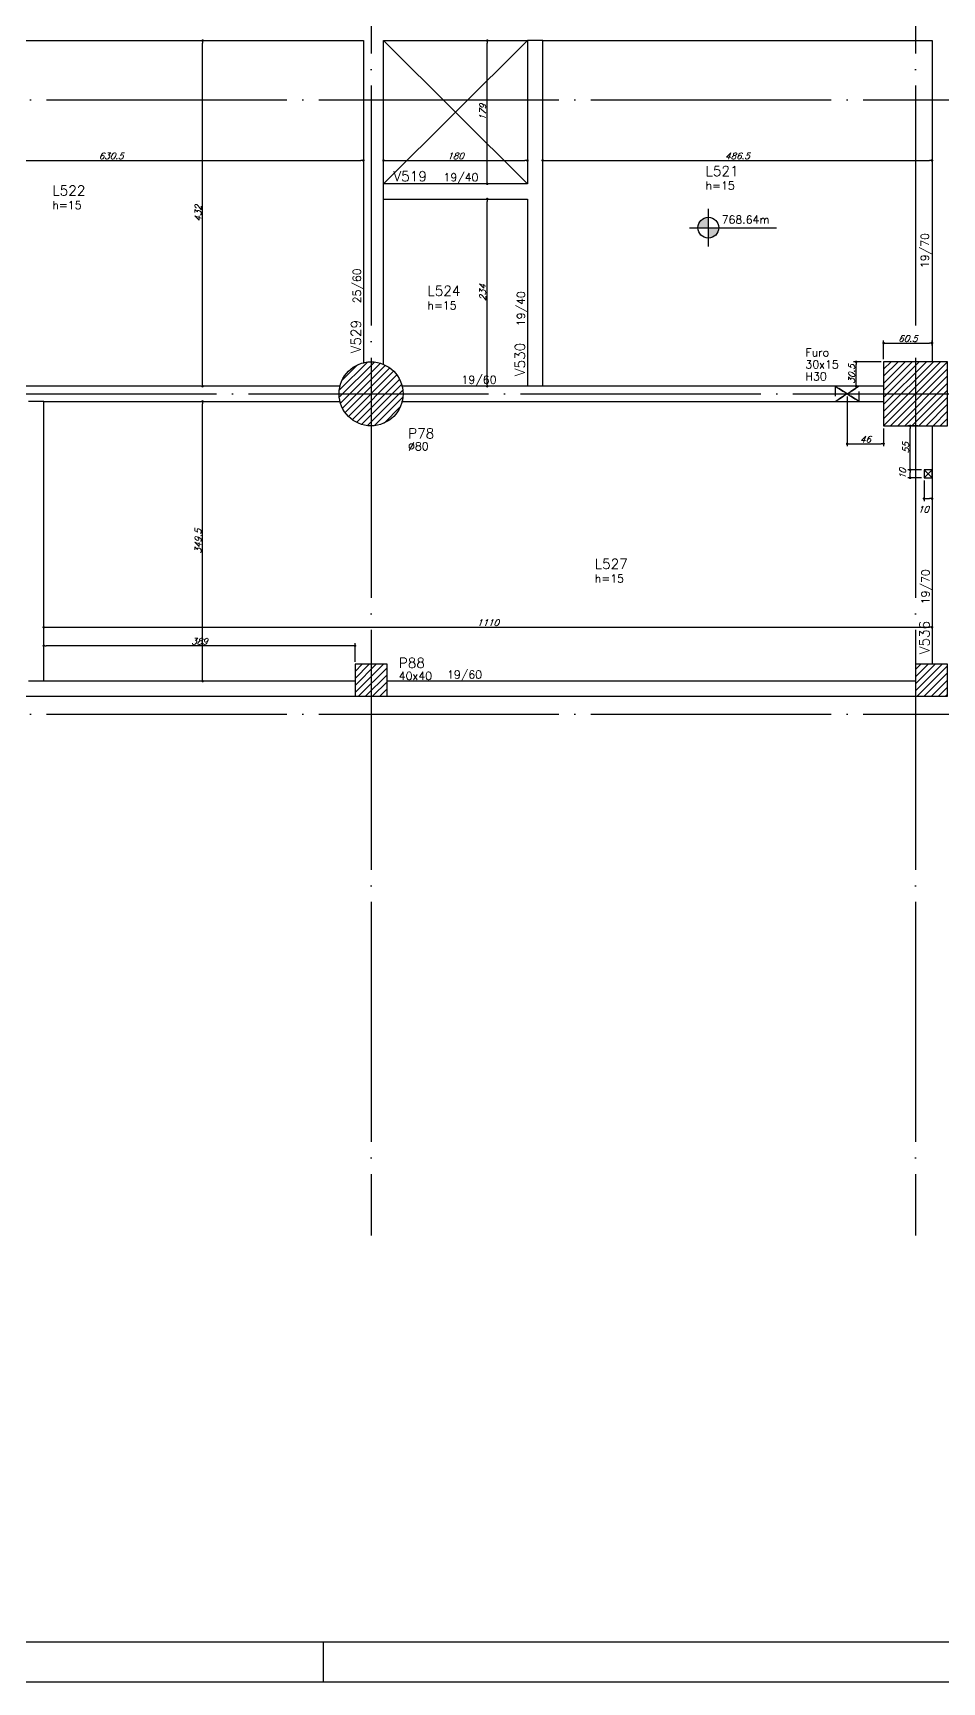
# Model space of a CAD drawing. Header units: millimetres. Extents: x -4245 to 5400, y -2094 to 2406.
# Drawn here: x -2362 to -1226, y -2094 to -34 of the extents above; entities that cross this region are included whole.
import ezdxf
from ezdxf.enums import TextEntityAlignment as Align

# ---------------------------------------------------------------- set-up
doc = ezdxf.new("R2010")
doc.units = ezdxf.units.MM
doc.header["$LTSCALE"] = 50
doc.linetypes.add('EIXO', pattern=[6.8, 6, -0.4, 0, -0.4])
doc.linetypes.add('HIDDEN', pattern=[0.375, 0.25, -0.125])
for name, color, linetype in [('F-COTAS', 106, 'Continuous'), ('F-COTAS-FUROS', 50, 'Continuous'), ('F-EIXO', 12, 'EIXO'), ('F-FURO-PAREDE', 2, 'HIDDEN'), ('F-FURO-PAREDE-TEXTOS', 2, 'Continuous'), ('F-LAJES-DIM', 2, 'Continuous'), ('F-LAJES-NOME', 4, 'Continuous'), ('F-MARGEM', 1, 'Continuous'), ('F-NÍVEL-PLANTA', 2, 'Continuous'), ('F-PILARES-DIM', 172, 'Continuous'), ('F-PILARES-HACH', 174, 'Continuous'), ('F-PILARES-NOME', 170, 'Continuous'), ('F-PILARES-S', 170, 'Continuous'), ('F-TEXTO', 6, 'Continuous'), ('F-VIGAS', 3, 'Continuous'), ('F-VIGAS-DIM', 2, 'Continuous'), ('F-VIGAS-NOME', 4, 'Continuous'), ('F-VÃO', 1, 'Continuous')]:
    doc.layers.add(name, color=color, linetype=linetype)
doc.styles.add('CP-TEXT-INCL', font='simplex.shx', dxfattribs={"oblique": 20})
doc.styles.add('MCP', font='simplex.shx')
doc.styles.add('ROMANS', font='simplex.shx')
doc.dimstyles.new('CP-COTAS-50', dxfattribs={"dimscale": 0.64, "dimtxt": 12.5, "dimasz": 5, "dimexe": 5, "dimexo": 5, "dimgap": 2.5, "dimtad": 1, "dimdec": 1, "dimdsep": 46, "dimtxsty": 'CP-TEXT-INCL', "dimblk1": 'DOT', "dimblk2": 'DOT', "dimsah": 1, "dimcen": 9, "dimclrd": 256, "dimclre": 256, "dimclrt": 256, "dimadec": 0, "dimazin": 0, "dimtfac": 1, "dimtdec": 1, "dimtmove": 2, "dimatfit": 3, "dimldrblk": 'DOT', "dimfxl": 0, "dimtolj": 1, "dimarcsym": 0})
pattern_1 = [(45, (0, 5000), (-4.4194174, 4.4194174), [])]

# ---------------------------------------------------------------- blocks, each defined once
blk = doc.blocks.new('A0-4L_900')
at = {"layer": 'F-MARGEM', "color": 2}
blk.add_line((44.9, 1), (44.9, 0), dxfattribs=at)
blk.add_lwpolyline([(0, 0), (0, 90), (192.9, 90), (192.9, 0)], close=True, dxfattribs=at)
at = {"layer": 'F-MARGEM', "color": 7}
blk.add_lwpolyline([(2.5, 89), (191.9, 89), (191.9, 1), (2.5, 1)], close=True, dxfattribs=at)
blk = doc.blocks.new('Nível - Planta')
at = {"layer": 'F-NÍVEL-PLANTA'}
h = blk.add_hatch(color=71, dxfattribs=at)
h.paths.add_polyline_path([(0, 0), (0, 0.26, 0.414214), (-0.26, 0)])
h.paths.add_polyline_path([(0.26, 0), (0, 0), (0, -0.26, 0.414214)])
for p, q in [((0, -0.469), (0, 0.469)), ((-0.469, 0), (1.704, 0))]:
    blk.add_line(p, q, dxfattribs=at)
blk.add_circle((0, 0), 0.26, dxfattribs=at)
at = {"layer": 'F-TEXTO', "color": 3, "style": 'MCP'}
blk.add_attdef('NÍVEL', (0.333, 0.102), '', height=0.2, dxfattribs=at)
blk = doc.blocks.new('*U23')
at = {"layer": 'F-EIXO'}
blk.add_line((0, 0), (7397, 0), dxfattribs=at)
at = {"layer": 'F-TEXTO', "style": 'ROMANS'}
blk.add_attdef('EIXO', text='', height=17.5, dxfattribs=at).set_placement((-28.2072, 0), align=Align.MIDDLE_CENTER)
blk = doc.blocks.new('*U29')
at = {"layer": 'F-EIXO'}
blk.add_line((0, 0), (7484.954, 0), dxfattribs=at)
at = {"layer": 'F-TEXTO', "style": 'ROMANS'}
blk.add_attdef('EIXO', text='', height=17.5, dxfattribs=at).set_placement((-28.2072, 0), align=Align.MIDDLE_CENTER)
blk = doc.blocks.new('*U32')
at = {"layer": 'F-EIXO'}
blk.add_line((0, 0), (0, -3477.9), dxfattribs=at)
at = {"layer": 'F-TEXTO', "style": 'ROMANS'}
blk.add_attdef('EIXO', text='', height=17.5, rotation=360, dxfattribs=at).set_placement((0, 28.2), align=Align.MIDDLE_CENTER)
blk = doc.blocks.new('*U22')
at = {"layer": 'F-EIXO'}
blk.add_line((0, 0), (0, -3477.9), dxfattribs=at)
at = {"layer": 'F-TEXTO', "style": 'ROMANS'}
blk.add_attdef('EIXO', text='', height=17.5, rotation=360, dxfattribs=at).set_placement((0, 28.2), align=Align.MIDDLE_CENTER)
blk = doc.blocks.new('_DOT')
at = {"color": 0, "linetype": 'ByBlock'}
blk.add_line((-0.5, 0), (-1, 0), dxfattribs=at)
at = {"color": 0, "linetype": 'ByBlock', "const_width": 0.5}
blk.add_lwpolyline([(-0.25, 0, 1), (0.25, 0, 1)], format="xyb", close=True, dxfattribs=at)
blk = doc.blocks.new('*D66')
at = {"layer": 'DEFPOINTS', "color": 0, "linetype": 'Continuous', "transparency": 16777216}
for p in [(-2150.5, -494), (-2150.5, -494), (-2150.5, -843.5)]:
    blk.add_point(p, dxfattribs=at)
at = {"layer": 'F-COTAS', "linetype": 'Continuous', "lineweight": -2, "transparency": 16777216}
blk.add_line((-2150.5, -840.3), (-2150.5, -497.2), dxfattribs=at)
at = {"layer": 'F-COTAS', "linetype": 'Continuous', "lineweight": -2, "transparency": 16777216, "xscale": 3.2, "yscale": 3.2, "zscale": 3.2}
for p, rotation in [((-2150.5, -494), 90), ((-2150.5, -843.5), 270)]:
    blk.add_blockref('_DOT', p, dxfattribs=dict(at, rotation=rotation))
at = {"layer": 'F-COTAS', "linetype": 'Continuous', "transparency": 16777216, "insert": (-2156.1, -668.8), "char_height": 8, "attachment_point": 5, "rotation": 90, "style": 'CP-TEXT-INCL'}
blk.add_mtext('\\A1;349.5', dxfattribs=at)
blk = doc.blocks.new('*D67')
at = {"layer": 'DEFPOINTS', "color": 0, "linetype": 'Continuous', "transparency": 16777216}
for p in [(-2150.5, -43), (-2150.5, -43), (-2150.5, -475)]:
    blk.add_point(p, dxfattribs=at)
at = {"layer": 'F-COTAS', "linetype": 'Continuous', "lineweight": -2, "transparency": 16777216}
blk.add_line((-2150.5, -471.8), (-2150.5, -46.2), dxfattribs=at)
at = {"layer": 'F-COTAS', "linetype": 'Continuous', "lineweight": -2, "transparency": 16777216, "xscale": 3.2, "yscale": 3.2, "zscale": 3.2}
for p, rotation in [((-2150.5, -43), 90), ((-2150.5, -475), 270)]:
    blk.add_blockref('_DOT', p, dxfattribs=dict(at, rotation=rotation))
at = {"layer": 'F-COTAS', "linetype": 'Continuous', "transparency": 16777216, "insert": (-2156.1, -259), "char_height": 8, "attachment_point": 5, "rotation": 90, "style": 'CP-TEXT-INCL'}
blk.add_mtext('\\A1;432', dxfattribs=at)
blk = doc.blocks.new('*D74')
at = {"layer": 'DEFPOINTS', "color": 0, "linetype": 'Continuous', "transparency": 16777216}
for p in [(-1794.8, -241), (-1794.8, -241), (-1794.8, -475)]:
    blk.add_point(p, dxfattribs=at)
at = {"layer": 'F-COTAS', "linetype": 'Continuous', "lineweight": -2, "transparency": 16777216}
blk.add_line((-1794.8, -471.8), (-1794.8, -244.2), dxfattribs=at)
at = {"layer": 'F-COTAS', "linetype": 'Continuous', "lineweight": -2, "transparency": 16777216, "xscale": 3.2, "yscale": 3.2, "zscale": 3.2}
for p, rotation in [((-1794.8, -241), 90), ((-1794.8, -475), 270)]:
    blk.add_blockref('_DOT', p, dxfattribs=dict(at, rotation=rotation))
at = {"layer": 'F-COTAS', "linetype": 'Continuous', "transparency": 16777216, "insert": (-1800.4, -358), "char_height": 8, "attachment_point": 5, "rotation": 90, "style": 'CP-TEXT-INCL'}
blk.add_mtext('\\A1;234', dxfattribs=at)
blk = doc.blocks.new('*D75')
at = {"layer": 'DEFPOINTS', "color": 0, "linetype": 'Continuous', "transparency": 16777216}
for p in [(-1794.8, -43), (-1794.8, -43), (-1794.8, -222)]:
    blk.add_point(p, dxfattribs=at)
at = {"layer": 'F-COTAS', "linetype": 'Continuous', "lineweight": -2, "transparency": 16777216}
blk.add_line((-1794.8, -218.8), (-1794.8, -46.2), dxfattribs=at)
at = {"layer": 'F-COTAS', "linetype": 'Continuous', "lineweight": -2, "transparency": 16777216, "xscale": 3.2, "yscale": 3.2, "zscale": 3.2}
for p, rotation in [((-1794.8, -43), 90), ((-1794.8, -222), 270)]:
    blk.add_blockref('_DOT', p, dxfattribs=dict(at, rotation=rotation))
at = {"layer": 'F-COTAS', "linetype": 'Continuous', "transparency": 16777216, "insert": (-1800.4, -132.5), "char_height": 8, "attachment_point": 5, "rotation": 90, "style": 'CP-TEXT-INCL'}
blk.add_mtext('\\A1;179', dxfattribs=at)
blk = doc.blocks.new('*D105')
at = {"layer": 'DEFPOINTS', "color": 0, "linetype": 'Continuous', "transparency": 16777216}
for p in [(-2349, -776.2), (-1239, -776.2), (-1239, -776.2)]:
    blk.add_point(p, dxfattribs=at)
at = {"layer": 'F-COTAS', "linetype": 'Continuous', "lineweight": -2, "transparency": 16777216}
blk.add_line((-2345.8, -776.2), (-1242.2, -776.2), dxfattribs=at)
at = {"layer": 'F-COTAS', "linetype": 'Continuous', "lineweight": -2, "transparency": 16777216, "xscale": 3.2, "yscale": 3.2, "zscale": 3.2, "rotation": 180}
blk.add_blockref('_DOT', (-2349, -776.2), dxfattribs=at)
at = {"layer": 'F-COTAS', "linetype": 'Continuous', "lineweight": -2, "transparency": 16777216, "xscale": 3.2, "yscale": 3.2, "zscale": 3.2}
blk.add_blockref('_DOT', (-1239, -776.2), dxfattribs=at)
at = {"layer": 'F-COTAS', "linetype": 'Continuous', "transparency": 16777216, "insert": (-1794, -770.6), "char_height": 8, "attachment_point": 5, "style": 'CP-TEXT-INCL'}
blk.add_mtext('\\A1;1110', dxfattribs=at)
blk = doc.blocks.new('*D108')
at = {"layer": 'DEFPOINTS', "color": 0, "linetype": 'Continuous', "transparency": 16777216}
for p in [(-2580, -192.8), (-1949.5, -192.8), (-1949.5, -192.8)]:
    blk.add_point(p, dxfattribs=at)
at = {"layer": 'F-COTAS', "linetype": 'Continuous', "lineweight": -2, "transparency": 16777216}
blk.add_line((-2576.8, -192.8), (-1952.7, -192.8), dxfattribs=at)
at = {"layer": 'F-COTAS', "linetype": 'Continuous', "lineweight": -2, "transparency": 16777216, "xscale": 3.2, "yscale": 3.2, "zscale": 3.2, "rotation": 180}
blk.add_blockref('_DOT', (-2580, -192.8), dxfattribs=at)
at = {"layer": 'F-COTAS', "linetype": 'Continuous', "lineweight": -2, "transparency": 16777216, "xscale": 3.2, "yscale": 3.2, "zscale": 3.2}
blk.add_blockref('_DOT', (-1949.5, -192.8), dxfattribs=at)
at = {"layer": 'F-COTAS', "linetype": 'Continuous', "transparency": 16777216, "insert": (-2264.8, -187.2), "char_height": 8, "attachment_point": 5, "style": 'CP-TEXT-INCL'}
blk.add_mtext('\\A1;630.5', dxfattribs=at)
blk = doc.blocks.new('*D109')
at = {"layer": 'DEFPOINTS', "color": 0, "linetype": 'Continuous', "transparency": 16777216}
for p in [(-1924.5, -192.8), (-1744.5, -192.8), (-1744.5, -192.8)]:
    blk.add_point(p, dxfattribs=at)
at = {"layer": 'F-COTAS', "linetype": 'Continuous', "lineweight": -2, "transparency": 16777216}
blk.add_line((-1921.3, -192.8), (-1747.7, -192.8), dxfattribs=at)
at = {"layer": 'F-COTAS', "linetype": 'Continuous', "lineweight": -2, "transparency": 16777216, "xscale": 3.2, "yscale": 3.2, "zscale": 3.2, "rotation": 180}
blk.add_blockref('_DOT', (-1924.5, -192.8), dxfattribs=at)
at = {"layer": 'F-COTAS', "linetype": 'Continuous', "lineweight": -2, "transparency": 16777216, "xscale": 3.2, "yscale": 3.2, "zscale": 3.2}
blk.add_blockref('_DOT', (-1744.5, -192.8), dxfattribs=at)
at = {"layer": 'F-COTAS', "linetype": 'Continuous', "transparency": 16777216, "insert": (-1834.5, -187.2), "char_height": 8, "attachment_point": 5, "style": 'CP-TEXT-INCL'}
blk.add_mtext('\\A1;180', dxfattribs=at)
blk = doc.blocks.new('*D110')
at = {"layer": 'DEFPOINTS', "color": 0, "linetype": 'Continuous', "transparency": 16777216}
for p in [(-1725.5, -192.8), (-1239, -192.8), (-1239, -192.8)]:
    blk.add_point(p, dxfattribs=at)
at = {"layer": 'F-COTAS', "linetype": 'Continuous', "lineweight": -2, "transparency": 16777216}
blk.add_line((-1722.3, -192.8), (-1242.2, -192.8), dxfattribs=at)
at = {"layer": 'F-COTAS', "linetype": 'Continuous', "lineweight": -2, "transparency": 16777216, "xscale": 3.2, "yscale": 3.2, "zscale": 3.2, "rotation": 180}
blk.add_blockref('_DOT', (-1725.5, -192.8), dxfattribs=at)
at = {"layer": 'F-COTAS', "linetype": 'Continuous', "lineweight": -2, "transparency": 16777216, "xscale": 3.2, "yscale": 3.2, "zscale": 3.2}
blk.add_blockref('_DOT', (-1239, -192.8), dxfattribs=at)
at = {"layer": 'F-COTAS', "linetype": 'Continuous', "transparency": 16777216, "insert": (-1482.2, -187.2), "char_height": 8, "attachment_point": 5, "style": 'CP-TEXT-INCL'}
blk.add_mtext('\\A1;486.5', dxfattribs=at)
blk = doc.blocks.new('*U147')
at = {"layer": 'F-VÃO'}
for p, q in [((0, 0), (10, 10)), ((0, 10), (10, 0))]:
    blk.add_line(p, q, dxfattribs=at)
at = {"layer": 'F-VÃO', "color": 3}
blk.add_lwpolyline([(0, 0), (10, 0), (10, 10), (0, 10)], close=True, dxfattribs=at)
blk = doc.blocks.new('*D177')
at = {"layer": 'DEFPOINTS', "color": 0, "transparency": 16777216}
for p in [(-1266.2, -579.5), (-1249, -579.5), (-1249, -589.5)]:
    blk.add_point(p, dxfattribs=at)
at = {"layer": 'F-COTAS-FUROS', "lineweight": -2, "transparency": 16777216}
for p, q in [((-1252.2, -579.5), (-1269.4, -579.5)), ((-1252.2, -589.5), (-1269.4, -589.5)), ((-1266.2, -586.3), (-1266.2, -582.7))]:
    blk.add_line(p, q, dxfattribs=at)
at = {"layer": 'F-COTAS-FUROS', "lineweight": -2, "transparency": 16777216, "xscale": 3.2, "yscale": 3.2, "zscale": 3.2}
for p, rotation in [((-1266.2, -579.5), 90), ((-1266.2, -589.5), 270)]:
    blk.add_blockref('_DOT', p, dxfattribs=dict(at, rotation=rotation))
at = {"layer": 'F-COTAS-FUROS', "transparency": 16777216, "insert": (-1275.8, -584.5), "char_height": 8, "attachment_point": 5, "rotation": 90, "style": 'CP-TEXT-INCL'}
blk.add_mtext('\\A1;10', dxfattribs=at)
blk = doc.blocks.new('*D178')
at = {"layer": 'DEFPOINTS', "color": 0, "transparency": 16777216}
for p in [(-1266.2, -524.5), (-1253.5, -524.5), (-1249, -579.5)]:
    blk.add_point(p, dxfattribs=at)
at = {"layer": 'F-COTAS-FUROS', "lineweight": -2, "transparency": 16777216}
for p, q in [((-1256.7, -524.5), (-1269.4, -524.5)), ((-1266.2, -576.3), (-1266.2, -527.7)), ((-1252.2, -579.5), (-1269.4, -579.5))]:
    blk.add_line(p, q, dxfattribs=at)
at = {"layer": 'F-COTAS-FUROS', "lineweight": -2, "transparency": 16777216, "xscale": 3.2, "yscale": 3.2, "zscale": 3.2}
for p, rotation in [((-1266.2, -524.5), 90), ((-1266.2, -579.5), 270)]:
    blk.add_blockref('_DOT', p, dxfattribs=dict(at, rotation=rotation))
at = {"layer": 'F-COTAS-FUROS', "transparency": 16777216, "insert": (-1271.8, -552), "char_height": 8, "attachment_point": 5, "rotation": 90, "style": 'CP-TEXT-INCL'}
blk.add_mtext('\\A1;55', dxfattribs=at)
blk = doc.blocks.new('*D179')
at = {"layer": 'DEFPOINTS', "color": 0, "transparency": 16777216}
for p in [(-1249, -589.5), (-1239, -594.1), (-1239, -615.5)]:
    blk.add_point(p, dxfattribs=at)
at = {"layer": 'F-COTAS-FUROS', "lineweight": -2, "transparency": 16777216}
for p, q in [((-1249, -592.7), (-1249, -618.7)), ((-1239, -597.3), (-1239, -618.7)), ((-1245.8, -615.5), (-1242.2, -615.5))]:
    blk.add_line(p, q, dxfattribs=at)
at = {"layer": 'F-COTAS-FUROS', "lineweight": -2, "transparency": 16777216, "xscale": 3.2, "yscale": 3.2, "zscale": 3.2, "rotation": 180}
blk.add_blockref('_DOT', (-1249, -615.5), dxfattribs=at)
at = {"layer": 'F-COTAS-FUROS', "lineweight": -2, "transparency": 16777216, "xscale": 3.2, "yscale": 3.2, "zscale": 3.2}
blk.add_blockref('_DOT', (-1239, -615.5), dxfattribs=at)
at = {"layer": 'F-COTAS-FUROS', "transparency": 16777216, "insert": (-1249.9, -629), "char_height": 8, "attachment_point": 5, "style": 'CP-TEXT-INCL'}
blk.add_mtext('\\A1;10', dxfattribs=at)
blk = doc.blocks.new('*D222')
at = {"layer": 'DEFPOINTS', "color": 0, "transparency": 16777216}
for p in [(-2349, -799.4), (-2349, -822.5), (-1960, -822.5)]:
    blk.add_point(p, dxfattribs=at)
at = {"layer": 'F-COTAS', "lineweight": -2, "transparency": 16777216}
for p, q in [((-2349, -819.3), (-2349, -796.2)), ((-1963.2, -799.4), (-2345.8, -799.4)), ((-1960, -819.3), (-1960, -796.2))]:
    blk.add_line(p, q, dxfattribs=at)
at = {"layer": 'F-COTAS', "lineweight": -2, "transparency": 16777216, "xscale": 3.2, "yscale": 3.2, "zscale": 3.2, "rotation": 180}
blk.add_blockref('_DOT', (-2349, -799.4), dxfattribs=at)
at = {"layer": 'F-COTAS', "lineweight": -2, "transparency": 16777216, "xscale": 3.2, "yscale": 3.2, "zscale": 3.2}
blk.add_blockref('_DOT', (-1960, -799.4), dxfattribs=at)
at = {"layer": 'F-COTAS', "transparency": 16777216, "insert": (-2154.5, -793.8), "char_height": 8, "attachment_point": 5, "style": 'CP-TEXT-INCL'}
blk.add_mtext('\\A1;389', dxfattribs=at)
blk = doc.blocks.new('*D224')
at = {"layer": 'DEFPOINTS', "color": 0, "transparency": 16777216}
for p in [(-1333.8, -444.5), (-1299.5, -444.5), (-1311.8, -475)]:
    blk.add_point(p, dxfattribs=at)
at = {"layer": 'F-COTAS', "lineweight": -2, "transparency": 16777216}
for p, q in [((-1302.7, -444.5), (-1337, -444.5)), ((-1333.8, -471.8), (-1333.8, -447.7)), ((-1315, -475), (-1337, -475))]:
    blk.add_line(p, q, dxfattribs=at)
at = {"layer": 'F-COTAS', "lineweight": -2, "transparency": 16777216, "xscale": 3.2, "yscale": 3.2, "zscale": 3.2}
for p, rotation in [((-1333.8, -444.5), 90), ((-1333.8, -475), 270)]:
    blk.add_blockref('_DOT', p, dxfattribs=dict(at, rotation=rotation))
at = {"layer": 'F-COTAS', "transparency": 16777216, "insert": (-1339.4, -459.8), "char_height": 8, "attachment_point": 5, "rotation": 90, "style": 'CP-TEXT-INCL'}
blk.add_mtext('\\A1;30.5', dxfattribs=at)
blk = doc.blocks.new('*D225')
at = {"layer": 'DEFPOINTS', "color": 0, "transparency": 16777216}
for p in [(-1239, -421), (-1239, -427.4), (-1299.5, -444.5)]:
    blk.add_point(p, dxfattribs=at)
at = {"layer": 'F-COTAS', "lineweight": -2, "transparency": 16777216}
for p, q in [((-1299.5, -441.3), (-1299.5, -417.8)), ((-1296.3, -421), (-1242.2, -421)), ((-1239, -424.2), (-1239, -417.8))]:
    blk.add_line(p, q, dxfattribs=at)
at = {"layer": 'F-COTAS', "lineweight": -2, "transparency": 16777216, "xscale": 3.2, "yscale": 3.2, "zscale": 3.2, "rotation": 180}
blk.add_blockref('_DOT', (-1299.5, -421), dxfattribs=at)
at = {"layer": 'F-COTAS', "lineweight": -2, "transparency": 16777216, "xscale": 3.2, "yscale": 3.2, "zscale": 3.2}
blk.add_blockref('_DOT', (-1239, -421), dxfattribs=at)
at = {"layer": 'F-COTAS', "transparency": 16777216, "insert": (-1269.2, -415.4), "char_height": 8, "attachment_point": 5, "style": 'CP-TEXT-INCL'}
blk.add_mtext('\\A1;60.5', dxfattribs=at)
blk = doc.blocks.new('*D228')
at = {"layer": 'DEFPOINTS', "color": 0, "transparency": 16777216}
for p in [(-1345, -484.5), (-1299.5, -524.5), (-1299.5, -546.9)]:
    blk.add_point(p, dxfattribs=at)
at = {"layer": 'F-COTAS-FUROS', "lineweight": -2, "transparency": 16777216}
for p, q in [((-1345, -487.7), (-1345, -550.1)), ((-1299.5, -527.7), (-1299.5, -550.1)), ((-1341.8, -546.9), (-1302.7, -546.9))]:
    blk.add_line(p, q, dxfattribs=at)
at = {"layer": 'F-COTAS-FUROS', "lineweight": -2, "transparency": 16777216, "xscale": 3.2, "yscale": 3.2, "zscale": 3.2, "rotation": 180}
blk.add_blockref('_DOT', (-1345, -546.9), dxfattribs=at)
at = {"layer": 'F-COTAS-FUROS', "lineweight": -2, "transparency": 16777216, "xscale": 3.2, "yscale": 3.2, "zscale": 3.2}
blk.add_blockref('_DOT', (-1299.5, -546.9), dxfattribs=at)
at = {"layer": 'F-COTAS-FUROS', "transparency": 16777216, "insert": (-1322.2, -541.3), "char_height": 8, "attachment_point": 5, "style": 'CP-TEXT-INCL'}
blk.add_mtext('\\A1;46', dxfattribs=at)

msp = doc.modelspace()

# ---------------------------------------------------------------- hatches: boundary and pattern name
at = {"layer": 'F-PILARES-HACH', "linetype": 'Continuous'}
h = msp.add_hatch(dxfattribs=at)
h.set_pattern_fill('ANSI31', color=256, scale=50)
h.set_pattern_definition(pattern_1)
edge = h.paths.add_edge_path()
edge.add_arc((-1940, -484.5), 40, 0, 360)
h = msp.add_hatch(dxfattribs=at)
h.set_pattern_fill('ANSI31', color=256, scale=50, style=0)
h.set_pattern_definition(pattern_1)
h.paths.add_polyline_path([(-1299.5, -524.5), (-1219.5, -524.5), (-1219.5, -444.5), (-1299.5, -444.5)], flags=16)
h = msp.add_hatch(dxfattribs=at)
h.set_pattern_fill('ANSI31', color=256, scale=50, style=0)
h.set_pattern_definition(pattern_1)
h.paths.add_polyline_path([(-1960, -862.5), (-1920, -862.5), (-1920, -822.5), (-1960, -822.5)], flags=16)
h = msp.add_hatch(dxfattribs=at)
h.set_pattern_fill('ANSI31', color=256, scale=50, style=0)
h.set_pattern_definition(pattern_1)
h.paths.add_polyline_path([(-1259.5, -862.5), (-1219.5, -862.5), (-1219.5, -822.5), (-1259.5, -822.5)], flags=16)

# ---------------------------------------------------------------- linework, layer by layer
at = {"layer": 'F-FURO-PAREDE'}
msp.add_lwpolyline([(-1345, -484.5), (-1360, -494), (-1330, -494), (-1345, -484.5), (-1330, -494), (-1330, -475), (-1345, -484.5), (-1330, -475), (-1360, -475), (-1345, -484.5), (-1360, -475), (-1360, -494), (-1345, -484.5)], dxfattribs=at)
at = {"layer": 'F-PILARES-S', "linetype": 'Continuous'}
for points in [[(-1299.5, -524.5), (-1219.5, -524.5), (-1219.5, -444.5), (-1299.5, -444.5), (-1299.5, -524.5)], [(-1960, -862.5), (-1920, -862.5), (-1920, -822.5), (-1960, -822.5), (-1960, -862.5)], [(-1259.5, -862.5), (-1219.5, -862.5), (-1219.5, -822.5), (-1259.5, -822.5), (-1259.5, -862.5)]]:
    msp.add_lwpolyline(points, dxfattribs=at)
msp.add_circle((-1940, -484.5), 40, dxfattribs=at)
at = {"layer": 'F-VIGAS'}
for points in [[(-2580, -43), (-1949.5, -43)], [(-1949.5, -43), (-1949.5, -231.5)], [(-1924.5, -222), (-1924.5, -43)], [(-1924.5, -43), (-1744.5, -43)], [(-1744.5, -43), (-1744.5, -222)], [(-1725.5, -43), (-1744.5, -43)], [(-1725.5, -231.5), (-1725.5, -43)], [(-1725.5, -43), (-1239, -43)], [(-1239, -43), (-1239, -394.5)], [(-1744.5, -222), (-1924.5, -222)], [(-1924.5, -241), (-1924.5, -222)], [(-1949.5, -231.5), (-1949.5, -446.39)], [(-1924.5, -447.674), (-1924.5, -241)], [(-1924.5, -241), (-1744.5, -241)], [(-1744.5, -241), (-1744.5, -475)], [(-1725.5, -475), (-1725.5, -231.5)], [(-1239, -394.5), (-1239, -444.5)], [(-2358.5, -475), (-2580, -475)], [(-2349, -494), (-2368, -494)], [(-1978.11, -475), (-2358.5, -475)], [(-2349, -494), (-1978.11, -494)], [(-2349, -843.5), (-2349, -494)], [(-1744.5, -475), (-1901.89, -475)], [(-1901.89, -494), (-1735, -494)], [(-1725.5, -475), (-1744.5, -475)], [(-1735, -494), (-1299.5, -494)], [(-1299.5, -475), (-1725.5, -475)], [(-1239, -524.5), (-1239, -822.5)], [(-2349, -843.5), (-2368, -843.5)], [(-1960, -843.5), (-2349, -843.5)], [(-1259.5, -843.5), (-1920, -843.5)], [(-2600, -862.5), (-2358.5, -862.5)], [(-2358.5, -862.5), (-1960, -862.5)], [(-1920, -862.5), (-1259.5, -862.5)]]:
    msp.add_lwpolyline(points, dxfattribs=at)
at = {"layer": 'F-VÃO'}
for p, q in [((-1924.5, -222), (-1744.5, -43)), ((-1924.5, -43), (-1744.5, -222))]:
    msp.add_line(p, q, dxfattribs=at)

# ---------------------------------------------------------------- block references
at = {"layer": 'F-EIXO', "linetype": 'Continuous'}
for name, p in [('*U32', (-1940, 1941.357)), ('*U22', (-1259.5, 1941.357)), ('*U23', (-3705.761, -117)), ('*U29', (-3793.715, -484.5)), ('*U23', (-3705.761, -885))]:
    msp.add_blockref(name, p, dxfattribs=at)
at = {"layer": 'F-MARGEM', "linetype": 'Continuous', "xscale": 50, "yscale": 50, "zscale": 50}
msp.add_blockref('A0-4L_900', (-4244.836, -2094.493), dxfattribs=at)
at = {"layer": 'F-NÍVEL-PLANTA', "linetype": 'Continuous', "xscale": 50, "yscale": 50, "zscale": 50}
msp.add_blockref('Nível - Planta', (-1518.5, -276.869), dxfattribs=at).add_auto_attribs({'NÍVEL': '768.64m'})
at = {"layer": 'F-VÃO'}
msp.add_blockref('*U147', (-1249, -589.5), dxfattribs=at)

# ---------------------------------------------------------------- texts
at = {"layer": 'F-FURO-PAREDE-TEXTOS', "linetype": 'Continuous', "style": 'MCP'}
for s, p in [('Furo', (-1397.135, -437.762)), ('30x15', (-1397.135, -452.762)), ('H30', (-1397.135, -467.762))]:
    msp.add_text(s, height=10, dxfattribs=at).set_placement(p)
at = {"layer": 'F-LAJES-DIM', "linetype": 'Continuous', "style": 'MCP'}
for p in [(-1521.936, -229.258), (-2338.218, -253.701), (-1869.504, -379.011), (-1660.39, -720.334)]:
    msp.add_text('h=15', height=10, dxfattribs=at).set_placement(p)
at = {"layer": 'F-LAJES-NOME', "linetype": 'Continuous', "style": 'MCP'}
for s, p in [('L521', (-1521.936, -212.258)), ('L522', (-2338.218, -236.701)), ('L524', (-1869.504, -362.011)), ('L527', (-1660.39, -703.334))]:
    msp.add_text(s, height=12.5, dxfattribs=at).set_placement(p)
at = {"layer": 'F-PILARES-DIM', "linetype": 'Continuous', "style": 'MCP'}
for s, p in [('%%c80', (-1893.75, -555.125)), ('40x40', (-1905.352, -841.993))]:
    msp.add_text(s, height=10, dxfattribs=at).set_placement(p)
at = {"layer": 'F-PILARES-NOME', "linetype": 'Continuous', "style": 'MCP'}
for s, p in [('P78', (-1893.75, -540.125)), ('P88', (-1905.352, -826.993))]:
    msp.add_text(s, height=12.5, dxfattribs=at).set_placement(p)
at = {"layer": 'F-VIGAS-DIM', "linetype": 'Continuous', "style": 'MCP'}
for s, p in [('19/40', (-1849.5, -218.875)), ('19/60', (-1826.89, -471.875)), ('19/60', (-1845, -840.375))]:
    msp.add_text(s, height=10, dxfattribs=at).set_placement(p)
for s, p in [('19/70', (-1242.941, -327.334)), ('25/60', (-1952.625, -371.39)), ('19/40', (-1747.625, -400)), ('19/70', (-1242.125, -747.5))]:
    msp.add_text(s, height=10, rotation=90, dxfattribs=at).set_placement(p)
at = {"layer": 'F-VIGAS-NOME', "linetype": 'Continuous', "style": 'MCP'}
msp.add_text('V519', height=12.5, dxfattribs=at).set_placement((-1912, -218.875))
for s, p in [('V529', (-1952.625, -433.89)), ('V530', (-1747.625, -462.5)), ('V536', (-1242.125, -810))]:
    msp.add_text(s, height=12.5, rotation=90, dxfattribs=at).set_placement(p)

# ---------------------------------------------------------------- dimensions: what is measured, and where the dimension line sits
at = {"layer": 'F-COTAS', "linetype": 'Continuous'}
for base, p1, p2, angle, picture, middle in [((-2150.512, -43), (-2150.512, -475), (-2150.512, -43), 270, '*D67', (-2156.112, -259)), ((-1794.794, -43), (-1794.794, -222), (-1794.794, -43), 270, '*D75', (-1800.394, -132.5)), ((-1949.5, -192.756), (-2580, -192.756), (-1949.5, -192.756), 180, '*D108', (-2264.75, -187.156)), ((-1744.5, -192.756), (-1924.5, -192.756), (-1744.5, -192.756), 180, '*D109', (-1834.5, -187.156)), ((-1239, -192.756), (-1725.5, -192.756), (-1239, -192.756), 180, '*D110', (-1482.25, -187.156)), ((-1794.794, -241), (-1794.794, -475), (-1794.794, -241), 270, '*D74', (-1800.394, -358)), ((-2150.512, -494), (-2150.512, -843.5), (-2150.512, -494), 270, '*D66', (-2156.112, -668.75)), ((-1239, -776.227), (-2349, -776.227), (-1239, -776.227), 180, '*D105', (-1794, -770.627))]:
    dim = msp.add_linear_dim(base=base, p1=p1, p2=p2, angle=angle, dimstyle='CP-COTAS-50', dxfattribs=at)
    dim.commit()
    dim.dimension.update_dxf_attribs({"geometry": picture, "text_midpoint": middle})
at = {"layer": 'F-COTAS'}
for base, p1, p2, picture, middle in [((-1239, -421.023), (-1299.5, -444.5), (-1239, -427.372), '*D225', (-1269.25, -415.423)), ((-2349, -799.394), (-1960, -822.5), (-2349, -822.5), '*D222', (-2154.5, -793.794))]:
    dim = msp.add_linear_dim(base=base, p1=p1, p2=p2, dimstyle='CP-COTAS-50', override={"dimfxl": 7.5}, dxfattribs=at)
    dim.commit()
    dim.dimension.update_dxf_attribs({"geometry": picture, "text_midpoint": middle})
dim = msp.add_linear_dim(base=(-1333.76, -444.5), p1=(-1311.768, -475), p2=(-1299.5, -444.5), angle=90, dimstyle='CP-COTAS-50', override={"dimfxl": 7.5}, dxfattribs=at)
dim.commit()
dim.dimension.update_dxf_attribs({"geometry": '*D224', "text_midpoint": (-1339.36, -459.75)})
at = {"layer": 'F-COTAS-FUROS'}
dim = msp.add_linear_dim(base=(-1299.5, -546.898911567), p1=(-1345, -484.5), p2=(-1299.5, -524.5), dimstyle='CP-COTAS-50', override={"dimdec": 0, "dimfxl": 7.5}, dxfattribs=at)
dim.commit()
dim.dimension.update_dxf_attribs({"geometry": '*D228', "text_midpoint": (-1322.25, -541.298911567)})
for base, p1, p2, picture, middle in [((-1266.248, -524.5), (-1249, -579.5), (-1253.509, -524.5), '*D178', (-1271.848, -552)), ((-1266.248, -579.5), (-1249, -589.5), (-1249, -579.5), '*D177', (-1275.848, -584.5))]:
    dim = msp.add_linear_dim(base=base, p1=p1, p2=p2, angle=90, dimstyle='CP-COTAS-50', override={"dimdec": 0, "dimfxl": 7.5}, dxfattribs=at)
    dim.commit()
    dim.dimension.update_dxf_attribs({"geometry": picture, "text_midpoint": middle})
dim = msp.add_linear_dim(base=(-1239, -615.526), p1=(-1249, -589.5), p2=(-1239, -594.145), dimstyle='CP-COTAS-50', override={"dimdec": 0, "dimfxl": 7.5}, dxfattribs=at)
dim.commit()
dim.dimension.update_dxf_attribs({"geometry": '*D179', "text_midpoint": (-1249.948, -629.017), "dimtype": 160})

doc.saveas('drawing.dxf')
